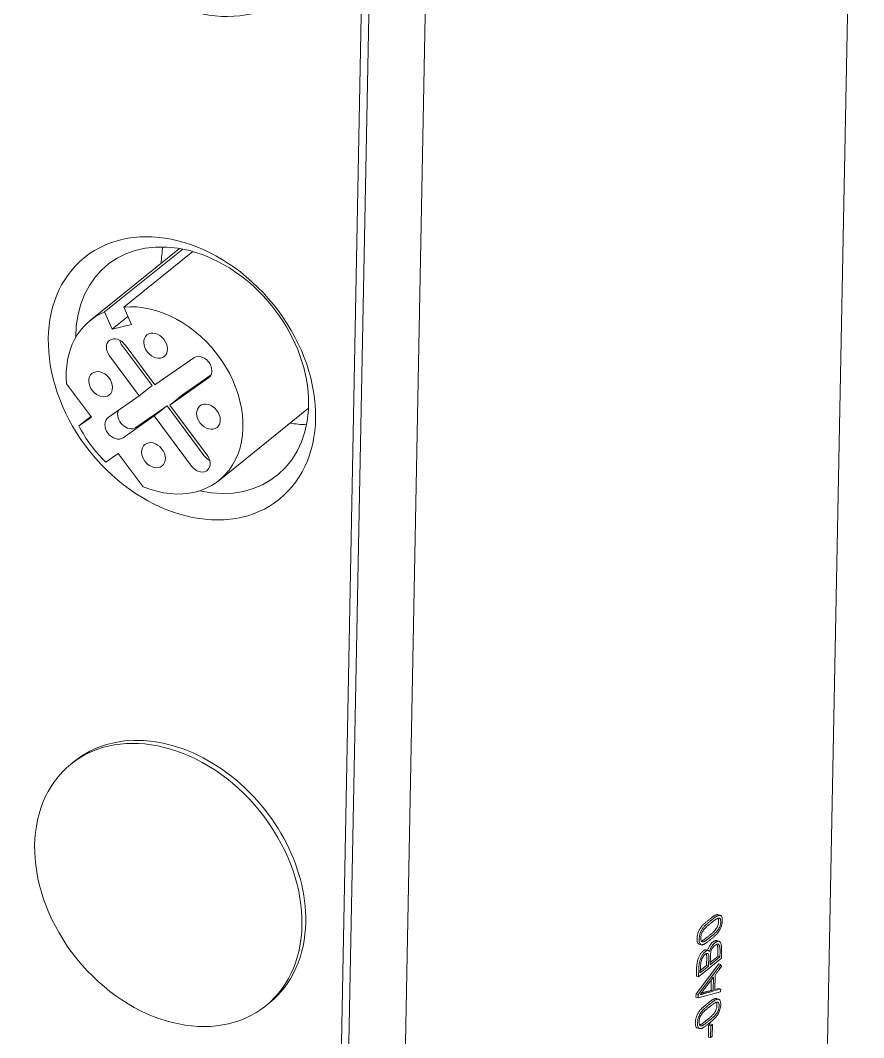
# Model space of a CAD drawing. Header units: inches. Extents: x 67578 to 72421, y -34894 to -31675.
# Drawn here: x 69244.4 to 69296.8, y -33850.8 to -33787.6 of the extents above; entities that cross this region are included whole.
import ezdxf

# ---------------------------------------------------------------- set-up
doc = ezdxf.new("R2010")
doc.units = ezdxf.units.IN
doc.header["$MEASUREMENT"] = 0

# ---------------------------------------------------------------- blocks, each defined once
blk = doc.blocks.new('A$C24EF5112')
at = {"color": 0, "linetype": 'Continuous', "lineweight": 0, "extrusion": (1.17636e-17, 0.017452, 0.999848)}
for p, q in [((-92.04, 20.25), (-85.83, 339.69)), ((-132.43, 284.98), (-136.67, 66.76)), ((-139.82, 259.83), (-142.98, 96.92)), ((-142.17, 96.68), (-139, 259.59)), ((-169.25, 217.33), (-159.61, 225.11)), ((-167.69, 218.26), (-159.27, 225.05)), ((-165.62, 218.77), (-158.17, 224.78)), ((-165.62, 218.77), (-164.8, 216.92)), ((-166.86, 216.41), (-167.69, 218.26)), ((-166.86, 216.41), (-165.18, 217.77)), ((-164.8, 216.92), (-166.86, 216.41)), ((-162.57, 210.32), (-165.8, 214.65)), ((-162.27, 210.39), (-165.49, 214.71)), ((-167.17, 213.54), (-163.95, 209.21)), ((-158.08, 213.32), (-162.27, 210.39)), ((-160.66, 208.22), (-156.47, 211.16)), ((-156.2, 211.49), (-159.29, 209.33)), ((-171.8, 210.51), (-169.12, 206.91)), ((-163.95, 209.21), (-162.57, 210.32)), ((-163.95, 209.21), (-167.3, 206.86)), ((-160.66, 208.22), (-159.29, 209.33)), ((-160.96, 208.15), (-164.32, 205.8)), ((-162.34, 207.05), (-160.96, 208.15)), ((-156.94, 202.74), (-160.96, 208.15)), ((-156.63, 202.81), (-160.66, 208.22)), ((-155.35, 200.1), (-145.71, 207.87)), ((-170.46, 205.97), (-169.18, 206.99)), ((-169.12, 206.91), (-170.46, 205.97)), ((-165.69, 204.7), (-162.34, 207.05)), ((-162.34, 207.05), (-158.31, 201.63)), ((-167.56, 202.07), (-166.22, 203.01)), ((-166.22, 203.01), (-163.54, 199.41)), ((-171.33, 169.49), (-170.92, 169.82)), ((-102.51, 152.71), (-102.55, 152.68)), ((-102.28, 152.64), (-102.32, 152.61)), ((-101.53, 153.25), (-101.3, 153.18)), ((-102.33, 152.33), (-102.29, 152.36)), ((-102.55, 150.95), (-102.59, 150.92)), ((-102.36, 150.56), (-102.32, 150.59)), ((-102.32, 150.88), (-102.35, 150.85)), ((-101.67, 150.46), (-101.43, 150.39)), ((-103.58, 150.09), (-103.35, 150.02)), ((-102.81, 149.45), (-102.58, 149.38)), ((-101.55, 149.35), (-101.57, 148.76)), ((-101.32, 149.28), (-101.33, 148.69)), ((-101.17, 148.55), (-101.15, 149.42)), ((-103.63, 146.56), (-101.17, 148.55)), ((-102.76, 148.75), (-102.78, 147.78)), ((-102.53, 148.68), (-102.55, 147.71)), ((-102.38, 147.85), (-102.36, 148.82)), ((-101.33, 148.69), (-102.38, 147.85)), ((-101.57, 148.76), (-102.37, 148.11)), ((-101.57, 148.76), (-101.33, 148.69)), ((-101.45, 147.96), (-103.91, 144.7)), ((-103.85, 147.51), (-103.87, 146.63)), ((-101.22, 147.89), (-103.68, 144.63)), ((-103.62, 147.44), (-103.63, 146.56)), ((-102.78, 147.78), (-103.45, 147.24)), ((-102.55, 147.71), (-103.45, 146.98)), ((-103.45, 146.98), (-103.44, 147.58)), ((-102.78, 147.78), (-102.55, 147.71)), ((-101.45, 147.96), (-101.22, 147.89)), ((-101.17, 147.66), (-101.22, 147.89)), ((-103.87, 146.63), (-103.63, 146.56)), ((-102.26, 146.22), (-102.28, 145.08)), ((-102.02, 146.53), (-102.05, 145.01)), ((-101.88, 145.06), (-101.84, 146.77)), ((-103.69, 144.28), (-101.28, 144.92)), ((-102.28, 145.08), (-102.05, 145.01)), ((-101.22, 145.23), (-101.88, 145.06)), ((-101.45, 145.3), (-101.87, 145.19)), ((-101.45, 145.3), (-101.22, 145.23)), ((-101.28, 144.92), (-101.22, 145.23)), ((-150.31, 143.43), (-149.9, 143.76)), ((-103.91, 144.7), (-103.92, 144.35)), ((-103.92, 144.35), (-103.69, 144.28)), ((-103.91, 144.7), (-103.68, 144.63)), ((-103.68, 144.63), (-103.69, 144.28)), ((-101.71, 144.2), (-101.47, 144.13)), ((-102.69, 143.66), (-102.73, 143.63)), ((-102.46, 143.59), (-102.5, 143.56)), ((-102.5, 143.28), (-102.46, 143.31)), ((-102.72, 141.9), (-102.76, 141.87)), ((-102.54, 141.52), (-102.5, 141.55)), ((-102.49, 141.83), (-102.53, 141.8)), ((-103.76, 141.04), (-103.53, 140.97)), ((-102.56, 141.32), (-102.58, 140.06)), ((-102.38, 141.47), (-102.56, 141.32)), ((-102.56, 141.32), (-102.32, 141.25)), ((-102.38, 141.47), (-102.15, 141.4)), ((-102.32, 141.25), (-102.35, 139.99)), ((-102.15, 141.4), (-102.32, 141.25)), ((-102.17, 140.13), (-102.15, 141.4)), ((-102.58, 140.06), (-102.35, 139.99)), ((-102.35, 139.99), (-102.17, 140.13))]:
    blk.add_line(p, q, dxfattribs=at)
at = {"color": 0, "linetype": 'Continuous', "lineweight": 0}
for centre, major_axis in [((-158.3, 265.4), (-10.51, 13.03)), ((-159.35, 211.1), (-10.51, 13.03)), ((-162.19, 214.62), (0.93, -1.16)), ((-168.12, 210.47), (0.93, -1.16)), ((-156.49, 206.97), (0.93, -1.16)), ((-162.42, 202.81), (0.93, -1.16)), ((-160.82, 156.46), (10.51, -13.03))]:
    blk.add_ellipse(centre, major_axis=major_axis, ratio=0.75727, dxfattribs=at)
for centre, major_axis, start_param, end_param in [((-158.25, 211.98), (9.15, -11.35), 5.528599, 10.179365), ((-149.06, 219.4), (9.15, -11.35), 3.706161, 3.850177), ((-162.3, 208.72), (6.95, -8.62), 5.336607, 8.96341), ((-162.3, 208.72), (6.95, -8.62), 2.924736, 3.985906), ((-166.33, 214.13), (0.85, -1.05), 1.519664, 4.661256), ((-164.96, 215.23), (0.85, -1.05), 4.181667, 4.661256), ((-157.28, 212.24), (0.85, -1.05), 6.232052, 9.373645), ((-165.12, 206.89), (0.85, -1.05), 3.513512, 6.232052), ((-166.49, 205.78), (0.85, -1.05), 3.09046, 6.232052), ((-162.3, 208.72), (6.95, -8.62), 4.439942, 4.882571), ((-149.06, 219.4), (9.15, -11.35), 5.574601, 5.718617), ((-157.47, 202.22), (0.85, -1.05), 4.661256, 7.802849), ((-156.1, 203.33), (0.85, -1.05), 4.661256, 5.243111), ((-160.41, 156.79), (10.51, -13.03), 0.734265, 3.141593), ((-160.41, 156.79), (10.51, -13.03), 0, 0.734265)]:
    blk.add_ellipse(centre, major_axis=major_axis, ratio=0.75727, start_param=start_param, end_param=end_param, dxfattribs=at)
for points, knots in [([(-102.55, 152.68), (-102.59, 152.65), (-102.67, 152.58), (-102.78, 152.49), (-102.89, 152.4), (-102.99, 152.31), (-103.09, 152.22), (-103.19, 152.13), (-103.28, 152.03), (-103.36, 151.92), (-103.44, 151.82), (-103.51, 151.7), (-103.58, 151.57), (-103.66, 151.41), (-103.74, 151.19), (-103.79, 150.92), (-103.81, 150.66), (-103.8, 150.42), (-103.75, 150.23), (-103.68, 150.14), (-103.62, 150.1), (-103.59, 150.09), (-103.58, 150.09)], [0, 0, 0, 0, 0.0376658, 0.0739812, 0.108948, 0.1424594, 0.1744413, 0.2049445, 0.2340153, 0.2617635, 0.2883481, 0.3140259, 0.3392297, 0.3643886, 0.4077973, 0.4517899, 0.4999182, 0.5480465, 0.592039, 0.6354478, 0.6606067, 0.6710363, 0.6710363, 0.6710363, 0.6710363]), ([(-102.32, 152.61), (-102.36, 152.58), (-102.44, 152.51), (-102.55, 152.42), (-102.66, 152.33), (-102.76, 152.24), (-102.86, 152.15), (-102.95, 152.06), (-103.04, 151.96), (-103.13, 151.85), (-103.21, 151.75), (-103.28, 151.63), (-103.35, 151.5), (-103.43, 151.34), (-103.5, 151.12), (-103.56, 150.85), (-103.58, 150.59), (-103.57, 150.35), (-103.52, 150.16), (-103.45, 150.07), (-103.38, 150.02), (-103.31, 150), (-103.24, 150.01), (-103.16, 150.02), (-103.08, 150.05), (-102.99, 150.1), (-102.9, 150.15), (-102.8, 150.22), (-102.7, 150.3), (-102.59, 150.38), (-102.47, 150.47), (-102.4, 150.53), (-102.36, 150.56)], [0, 0, 0, 0, 0.037666, 0.073981, 0.108948, 0.142459, 0.174441, 0.204944, 0.234015, 0.261764, 0.288348, 0.314026, 0.33923, 0.364389, 0.407797, 0.45179, 0.499918, 0.548047, 0.592039, 0.635448, 0.660607, 0.685811, 0.711488, 0.738091, 0.765882, 0.795004, 0.825543, 0.857538, 0.891052, 0.926019, 0.962334, 1, 1, 1, 1]), ([(-101.53, 152.86), (-101.53, 152.85), (-101.5, 152.81), (-101.48, 152.71), (-101.48, 152.54), (-101.49, 152.36), (-101.52, 152.18), (-101.58, 152.03), (-101.63, 151.9), (-101.69, 151.8), (-101.76, 151.71), (-101.83, 151.62), (-101.9, 151.53), (-101.98, 151.44), (-102.07, 151.36), (-102.15, 151.27), (-102.25, 151.19), (-102.35, 151.11), (-102.45, 151.03), (-102.51, 150.97), (-102.55, 150.95)], [0.4103172, 0.4103172, 0.4103172, 0.4103172, 0.4232505, 0.4590963, 0.4996227, 0.5408452, 0.5770848, 0.6112073, 0.6358688, 0.6612291, 0.6878115, 0.7159391, 0.745696, 0.7772111, 0.8104675, 0.845402, 0.8820591, 0.920185, 0.9594979, 1, 1, 1, 1]), ([(-101.53, 153.25), (-101.54, 153.25), (-101.58, 153.26), (-101.64, 153.26), (-101.71, 153.24), (-101.8, 153.21), (-101.89, 153.17), (-101.98, 153.12), (-102.08, 153.05), (-102.18, 152.97), (-102.29, 152.89), (-102.4, 152.8), (-102.48, 152.74), (-102.51, 152.71)], [0.6716285, 0.6716285, 0.6716285, 0.6716285, 0.6854494, 0.7113471, 0.7381463, 0.7660871, 0.795331, 0.8259247, 0.8578579, 0.8911913, 0.9259832, 0.9622522, 1, 1, 1, 1]), ([(-102.32, 150.59), (-102.28, 150.63), (-102.21, 150.69), (-102.09, 150.78), (-101.99, 150.87), (-101.88, 150.96), (-101.79, 151.05), (-101.69, 151.15), (-101.6, 151.25), (-101.52, 151.35), (-101.44, 151.46), (-101.36, 151.58), (-101.3, 151.7), (-101.22, 151.87), (-101.14, 152.09), (-101.09, 152.35), (-101.07, 152.61), (-101.08, 152.85), (-101.12, 153.03), (-101.2, 153.13), (-101.27, 153.17), (-101.33, 153.19), (-101.4, 153.19), (-101.48, 153.17), (-101.57, 153.14), (-101.65, 153.1), (-101.75, 153.05), (-101.85, 152.98), (-101.95, 152.9), (-102.06, 152.82), (-102.17, 152.73), (-102.24, 152.67), (-102.28, 152.64)], [0, 0, 0, 0, 0.037748, 0.074017, 0.108809, 0.142142, 0.174075, 0.204669, 0.233902, 0.261799, 0.288504, 0.314328, 0.339814, 0.365441, 0.408564, 0.452401, 0.500598, 0.548218, 0.591733, 0.634765, 0.660057, 0.685449, 0.711347, 0.738146, 0.766087, 0.795331, 0.825925, 0.857858, 0.891191, 0.925983, 0.962252, 1, 1, 1, 1]), ([(-102.29, 152.36), (-102.25, 152.39), (-102.18, 152.44), (-102.08, 152.52), (-101.99, 152.6), (-101.89, 152.67), (-101.8, 152.73), (-101.72, 152.78), (-101.64, 152.82), (-101.57, 152.85), (-101.5, 152.87), (-101.44, 152.88), (-101.38, 152.87), (-101.33, 152.84), (-101.28, 152.77), (-101.25, 152.64), (-101.24, 152.47), (-101.26, 152.29), (-101.29, 152.11), (-101.34, 151.96), (-101.4, 151.83), (-101.46, 151.73), (-101.52, 151.64), (-101.59, 151.55), (-101.67, 151.46), (-101.75, 151.37), (-101.83, 151.29), (-101.92, 151.2), (-102.02, 151.12), (-102.11, 151.04), (-102.21, 150.96), (-102.28, 150.9), (-102.32, 150.88)], [0, 0, 0, 0, 0.040502, 0.079815, 0.117941, 0.154598, 0.189533, 0.222789, 0.254315, 0.284119, 0.312348, 0.339066, 0.364533, 0.389239, 0.423251, 0.459096, 0.499623, 0.540845, 0.577085, 0.611207, 0.635869, 0.661229, 0.687811, 0.715939, 0.745696, 0.777211, 0.810467, 0.845402, 0.882059, 0.920185, 0.959498, 1, 1, 1, 1]), ([(-102.35, 150.85), (-102.39, 150.82), (-102.46, 150.76), (-102.56, 150.68), (-102.66, 150.6), (-102.75, 150.53), (-102.84, 150.47), (-102.93, 150.42), (-103.01, 150.37), (-103.08, 150.34), (-103.15, 150.32), (-103.21, 150.32), (-103.26, 150.33), (-103.32, 150.36), (-103.37, 150.43), (-103.4, 150.56), (-103.4, 150.73), (-103.39, 150.92), (-103.35, 151.1), (-103.3, 151.26), (-103.24, 151.38), (-103.18, 151.48), (-103.12, 151.57), (-103.05, 151.66), (-102.98, 151.75), (-102.9, 151.83), (-102.82, 151.92), (-102.73, 152), (-102.63, 152.08), (-102.53, 152.16), (-102.43, 152.25), (-102.36, 152.3), (-102.33, 152.33)], [0, 0, 0, 0, 0.04182, 0.081863, 0.12013, 0.156635, 0.191412, 0.224497, 0.255684, 0.28484, 0.312123, 0.337913, 0.362787, 0.387233, 0.421783, 0.458422, 0.500186, 0.541394, 0.578033, 0.613022, 0.637077, 0.661845, 0.687717, 0.715104, 0.744306, 0.775503, 0.808588, 0.843365, 0.87987, 0.918137, 0.95818, 1, 1, 1, 1]), ([(-102.59, 150.92), (-102.62, 150.89), (-102.69, 150.83), (-102.8, 150.75), (-102.89, 150.67), (-102.99, 150.6), (-103.08, 150.54), (-103.16, 150.49), (-103.24, 150.44), (-103.3, 150.42), (-103.33, 150.41), (-103.34, 150.4)], [0, 0, 0, 0, 0.0418201, 0.0818625, 0.1201296, 0.1566348, 0.1914125, 0.2244971, 0.2556841, 0.28484, 0.2975123, 0.2975123, 0.2975123, 0.2975123]), ([(-101.67, 150.46), (-101.67, 150.46), (-101.7, 150.47), (-101.76, 150.47), (-101.84, 150.45), (-101.93, 150.41), (-102.02, 150.36), (-102.16, 150.25), (-102.34, 150.07), (-102.54, 149.76), (-102.64, 149.52), (-102.67, 149.41)], [0.4184564, 0.4184564, 0.4184564, 0.4184564, 0.4260502, 0.4728208, 0.5197833, 0.5664779, 0.6117964, 0.656022, 0.7867966, 0.8960628, 0.98541, 0.98541, 0.98541, 0.98541]), ([(-101.15, 149.42), (-101.15, 149.51), (-101.15, 149.68), (-101.17, 149.9), (-101.2, 150.07), (-101.25, 150.2), (-101.3, 150.3), (-101.37, 150.36), (-101.44, 150.4), (-101.52, 150.4), (-101.61, 150.38), (-101.7, 150.34), (-101.78, 150.29), (-101.93, 150.18), (-102.11, 150), (-102.32, 149.67), (-102.42, 149.42), (-102.45, 149.29)], [0, 0, 0, 0, 0.082516, 0.154972, 0.218646, 0.27594, 0.328736, 0.378342, 0.42605, 0.472821, 0.519783, 0.566478, 0.611796, 0.656022, 0.786797, 0.896063, 1, 1, 1, 1]), ([(-102.81, 149.45), (-102.83, 149.46), (-102.88, 149.47), (-102.96, 149.45), (-103.06, 149.41), (-103.15, 149.34), (-103.25, 149.25), (-103.34, 149.14), (-103.43, 149.02), (-103.51, 148.89), (-103.58, 148.74), (-103.65, 148.59), (-103.7, 148.42), (-103.75, 148.25), (-103.79, 148.07), (-103.82, 147.88), (-103.84, 147.7), (-103.85, 147.57), (-103.85, 147.51)], [0.1064458, 0.1064458, 0.1064458, 0.1064458, 0.153727, 0.208333, 0.2659719, 0.3278651, 0.3853066, 0.4405309, 0.494632, 0.5477134, 0.5997854, 0.6519251, 0.7048812, 0.759302, 0.8160691, 0.8750122, 0.9360454, 1, 1, 1, 1]), ([(-102.45, 149.29), (-102.47, 149.31), (-102.5, 149.35), (-102.57, 149.39), (-102.64, 149.4), (-102.73, 149.38), (-102.82, 149.34), (-102.92, 149.27), (-103.02, 149.18), (-103.11, 149.07), (-103.2, 148.95), (-103.28, 148.82), (-103.35, 148.67), (-103.41, 148.52), (-103.47, 148.35), (-103.52, 148.18), (-103.56, 148), (-103.59, 147.81), (-103.61, 147.63), (-103.62, 147.5), (-103.62, 147.44)], [0, 0, 0, 0, 0.050526, 0.101343, 0.153727, 0.208333, 0.265972, 0.327865, 0.385307, 0.440531, 0.494632, 0.547713, 0.599785, 0.651925, 0.704881, 0.759302, 0.816069, 0.875012, 0.936045, 1, 1, 1, 1]), ([(-102.36, 148.82), (-102.36, 148.9), (-102.35, 149.05), (-102.31, 149.27), (-102.24, 149.48), (-102.14, 149.66), (-102.02, 149.82), (-101.89, 149.94), (-101.76, 150.02), (-101.66, 150.07), (-101.57, 150.08), (-101.5, 150.06), (-101.44, 150.02), (-101.4, 149.95), (-101.37, 149.86), (-101.34, 149.76), (-101.33, 149.65), (-101.32, 149.52), (-101.32, 149.4), (-101.32, 149.32), (-101.32, 149.28)], [0, 0, 0, 0, 0.079021, 0.145684, 0.205285, 0.266612, 0.337786, 0.423069, 0.491887, 0.551948, 0.604885, 0.65319, 0.698577, 0.74242, 0.785676, 0.828771, 0.872518, 0.916225, 0.958684, 1, 1, 1, 1]), ([(-101.67, 150.07), (-101.65, 150.05), (-101.63, 150.01), (-101.6, 149.93), (-101.58, 149.83), (-101.56, 149.72), (-101.56, 149.59), (-101.55, 149.47), (-101.55, 149.39), (-101.55, 149.35)], [0.7102869, 0.7102869, 0.7102869, 0.7102869, 0.7424199, 0.7856755, 0.8287714, 0.8725181, 0.9162245, 0.9586837, 1, 1, 1, 1]), ([(-103.44, 147.58), (-103.44, 147.63), (-103.44, 147.73), (-103.42, 147.87), (-103.4, 148.02), (-103.37, 148.15), (-103.34, 148.29), (-103.29, 148.42), (-103.25, 148.54), (-103.19, 148.65), (-103.13, 148.75), (-103.07, 148.84), (-103, 148.92), (-102.91, 149), (-102.82, 149.06), (-102.71, 149.09), (-102.63, 149.06), (-102.57, 148.98), (-102.53, 148.85), (-102.53, 148.74), (-102.53, 148.68)], [0, 0, 0, 0, 0.056565, 0.110289, 0.161812, 0.211215, 0.25855, 0.304563, 0.349536, 0.393858, 0.438503, 0.483772, 0.530023, 0.578237, 0.659063, 0.73069, 0.797566, 0.862272, 0.92787, 1, 1, 1, 1]), ([(-102.81, 149.06), (-102.81, 149.05), (-102.79, 149.02), (-102.77, 148.92), (-102.76, 148.81), (-102.76, 148.75)], [0.8553926, 0.8553926, 0.8553926, 0.8553926, 0.8622716, 0.9278699, 1, 1, 1, 1]), ([(-101.84, 146.77), (-101.78, 146.85), (-101.69, 146.96), (-101.58, 147.12), (-101.5, 147.22), (-101.43, 147.31), (-101.36, 147.4), (-101.28, 147.52), (-101.21, 147.61), (-101.17, 147.66)], [0, 0, 0, 0, 0.270291, 0.393823, 0.508428, 0.612916, 0.707289, 0.810975, 1, 1, 1, 1]), ([(-103.46, 144.63), (-103.45, 144.65), (-103.42, 144.7), (-103.35, 144.78), (-103.27, 144.89), (-103.17, 145.02), (-103.05, 145.18), (-102.92, 145.35), (-102.78, 145.53), (-102.64, 145.72), (-102.48, 145.92), (-102.28, 146.2), (-102.12, 146.4), (-102.02, 146.53)], [0, 0, 0, 0, 0.027334, 0.070869, 0.130605, 0.202729, 0.283422, 0.372687, 0.468921, 0.57052, 0.677485, 0.786419, 1, 1, 1, 1]), ([(-102.05, 145.01), (-102.1, 145), (-102.2, 144.97), (-102.35, 144.93), (-102.5, 144.89), (-102.65, 144.85), (-102.8, 144.81), (-102.93, 144.78), (-103.06, 144.74), (-103.17, 144.71), (-103.27, 144.69), (-103.37, 144.66), (-103.43, 144.64), (-103.46, 144.63)], [0, 0, 0, 0, 0.106125, 0.213605, 0.32244, 0.429314, 0.530911, 0.627231, 0.716603, 0.797358, 0.869496, 0.929217, 1, 1, 1, 1]), ([(-102.28, 145.08), (-102.33, 145.07), (-102.43, 145.04), (-102.58, 145), (-102.74, 144.96), (-102.89, 144.92), (-103.03, 144.88), (-103.17, 144.85), (-103.27, 144.82), (-103.32, 144.81), (-103.34, 144.8)], [0, 0, 0, 0, 0.1061247, 0.2136047, 0.3224401, 0.4293143, 0.530911, 0.6272307, 0.7166029, 0.7453409, 0.7453409, 0.7453409, 0.7453409]), ([(-101.71, 143.82), (-101.7, 143.81), (-101.68, 143.76), (-101.66, 143.66), (-101.65, 143.49), (-101.66, 143.31), (-101.7, 143.13), (-101.75, 142.98), (-101.81, 142.86), (-101.87, 142.75), (-101.93, 142.66), (-102, 142.57), (-102.08, 142.48), (-102.16, 142.39), (-102.24, 142.31), (-102.33, 142.23), (-102.42, 142.15), (-102.52, 142.06), (-102.62, 141.98), (-102.69, 141.93), (-102.72, 141.9)], [0.4103172, 0.4103172, 0.4103172, 0.4103172, 0.4232505, 0.4590963, 0.4996227, 0.5408452, 0.5770848, 0.6112073, 0.6358688, 0.6612291, 0.6878115, 0.7159391, 0.745696, 0.7772111, 0.8104675, 0.845402, 0.8820591, 0.920185, 0.9594979, 1, 1, 1, 1]), ([(-101.71, 144.2), (-101.72, 144.21), (-101.75, 144.21), (-101.81, 144.21), (-101.89, 144.2), (-101.97, 144.17), (-102.06, 144.12), (-102.16, 144.07), (-102.25, 144), (-102.36, 143.93), (-102.46, 143.84), (-102.58, 143.75), (-102.65, 143.69), (-102.69, 143.66)], [0.6716285, 0.6716285, 0.6716285, 0.6716285, 0.6854494, 0.7113471, 0.7381463, 0.7660871, 0.795331, 0.8259247, 0.8578579, 0.8911913, 0.9259832, 0.9622522, 1, 1, 1, 1]), ([(-102.5, 141.55), (-102.46, 141.58), (-102.38, 141.64), (-102.27, 141.73), (-102.16, 141.82), (-102.06, 141.91), (-101.96, 142), (-101.87, 142.1), (-101.78, 142.2), (-101.69, 142.3), (-101.61, 142.41), (-101.54, 142.53), (-101.47, 142.65), (-101.4, 142.82), (-101.32, 143.04), (-101.26, 143.31), (-101.24, 143.57), (-101.25, 143.8), (-101.3, 143.99), (-101.37, 144.08), (-101.44, 144.12), (-101.51, 144.14), (-101.58, 144.14), (-101.66, 144.13), (-101.74, 144.1), (-101.83, 144.05), (-101.92, 144), (-102.02, 143.93), (-102.12, 143.86), (-102.23, 143.77), (-102.34, 143.68), (-102.42, 143.62), (-102.46, 143.59)], [0, 0, 0, 0, 0.037748, 0.074017, 0.108809, 0.142142, 0.174075, 0.204669, 0.233902, 0.261799, 0.288504, 0.314328, 0.339814, 0.365441, 0.408564, 0.452401, 0.500598, 0.548218, 0.591733, 0.634765, 0.660057, 0.685449, 0.711347, 0.738146, 0.766087, 0.795331, 0.825925, 0.857858, 0.891191, 0.925983, 0.962252, 1, 1, 1, 1]), ([(-102.46, 143.31), (-102.43, 143.34), (-102.36, 143.4), (-102.26, 143.47), (-102.16, 143.55), (-102.07, 143.62), (-101.98, 143.68), (-101.9, 143.73), (-101.82, 143.78), (-101.74, 143.81), (-101.67, 143.83), (-101.61, 143.83), (-101.56, 143.82), (-101.5, 143.79), (-101.45, 143.72), (-101.42, 143.59), (-101.42, 143.42), (-101.43, 143.24), (-101.47, 143.06), (-101.52, 142.91), (-101.58, 142.79), (-101.63, 142.68), (-101.7, 142.59), (-101.77, 142.5), (-101.84, 142.41), (-101.92, 142.32), (-102.01, 142.24), (-102.1, 142.16), (-102.19, 142.08), (-102.29, 141.99), (-102.39, 141.91), (-102.46, 141.86), (-102.49, 141.83)], [0, 0, 0, 0, 0.040502, 0.079815, 0.117941, 0.154598, 0.189533, 0.222789, 0.254315, 0.284119, 0.312348, 0.339066, 0.364533, 0.389239, 0.423251, 0.459096, 0.499623, 0.540845, 0.577085, 0.611207, 0.635869, 0.661229, 0.687811, 0.715939, 0.745696, 0.777211, 0.810467, 0.845402, 0.882059, 0.920185, 0.959498, 1, 1, 1, 1]), ([(-102.73, 143.63), (-102.77, 143.6), (-102.84, 143.54), (-102.96, 143.44), (-103.06, 143.35), (-103.17, 143.26), (-103.27, 143.17), (-103.36, 143.08), (-103.45, 142.98), (-103.54, 142.88), (-103.61, 142.77), (-103.69, 142.65), (-103.76, 142.53), (-103.83, 142.36), (-103.91, 142.14), (-103.97, 141.87), (-103.99, 141.61), (-103.98, 141.37), (-103.93, 141.19), (-103.86, 141.09), (-103.8, 141.05), (-103.77, 141.04), (-103.76, 141.04)], [0, 0, 0, 0, 0.0376658, 0.0739812, 0.108948, 0.1424594, 0.1744413, 0.2049445, 0.2340153, 0.2617635, 0.2883481, 0.3140259, 0.3392297, 0.3643886, 0.4077973, 0.4517899, 0.4999182, 0.5480465, 0.592039, 0.6354478, 0.6606067, 0.6710363, 0.6710363, 0.6710363, 0.6710363]), ([(-102.5, 143.56), (-102.53, 143.53), (-102.61, 143.47), (-102.72, 143.37), (-102.83, 143.28), (-102.94, 143.19), (-103.03, 143.1), (-103.13, 143.01), (-103.22, 142.91), (-103.3, 142.81), (-103.38, 142.7), (-103.46, 142.58), (-103.52, 142.46), (-103.6, 142.29), (-103.68, 142.07), (-103.73, 141.8), (-103.75, 141.54), (-103.74, 141.3), (-103.7, 141.12), (-103.63, 141.02), (-103.55, 140.97), (-103.49, 140.96), (-103.42, 140.96), (-103.34, 140.98), (-103.26, 141.01), (-103.17, 141.05), (-103.07, 141.11), (-102.97, 141.17), (-102.87, 141.25), (-102.76, 141.33), (-102.65, 141.42), (-102.57, 141.48), (-102.54, 141.52)], [0, 0, 0, 0, 0.037666, 0.073981, 0.108948, 0.142459, 0.174441, 0.204944, 0.234015, 0.261764, 0.288348, 0.314026, 0.33923, 0.364389, 0.407797, 0.45179, 0.499918, 0.548047, 0.592039, 0.635448, 0.660607, 0.685811, 0.711488, 0.738091, 0.765882, 0.795004, 0.825543, 0.857538, 0.891052, 0.926019, 0.962334, 1, 1, 1, 1]), ([(-102.53, 141.8), (-102.57, 141.77), (-102.64, 141.71), (-102.74, 141.63), (-102.84, 141.56), (-102.93, 141.49), (-103.02, 141.42), (-103.1, 141.37), (-103.18, 141.33), (-103.25, 141.29), (-103.32, 141.27), (-103.38, 141.27), (-103.44, 141.28), (-103.49, 141.31), (-103.54, 141.38), (-103.57, 141.51), (-103.58, 141.68), (-103.57, 141.87), (-103.53, 142.05), (-103.48, 142.21), (-103.42, 142.33), (-103.36, 142.43), (-103.3, 142.52), (-103.23, 142.61), (-103.16, 142.7), (-103.08, 142.79), (-102.99, 142.87), (-102.9, 142.95), (-102.81, 143.03), (-102.71, 143.11), (-102.61, 143.2), (-102.54, 143.25), (-102.5, 143.28)], [0, 0, 0, 0, 0.04182, 0.081863, 0.12013, 0.156635, 0.191412, 0.224497, 0.255684, 0.28484, 0.312123, 0.337913, 0.362787, 0.387233, 0.421783, 0.458422, 0.500186, 0.541394, 0.578033, 0.613022, 0.637077, 0.661845, 0.687717, 0.715104, 0.744306, 0.775503, 0.808588, 0.843365, 0.87987, 0.918137, 0.95818, 1, 1, 1, 1]), ([(-102.76, 141.87), (-102.8, 141.84), (-102.87, 141.78), (-102.97, 141.7), (-103.07, 141.63), (-103.16, 141.56), (-103.25, 141.49), (-103.34, 141.44), (-103.41, 141.4), (-103.48, 141.37), (-103.51, 141.36), (-103.52, 141.35)], [0, 0, 0, 0, 0.0418201, 0.0818625, 0.1201296, 0.1566348, 0.1914125, 0.2244971, 0.2556841, 0.28484, 0.2975123, 0.2975123, 0.2975123, 0.2975123])]:
    blk.add_open_spline(points, degree=3, knots=knots, dxfattribs=at)

msp = doc.modelspace()

# ---------------------------------------------------------------- block references
at = {"xscale": 0.5760000000000001, "yscale": 0.5760000000000001, "zscale": 0.5760000000000001}
msp.add_blockref('A$C24EF5112', (69346.197, -33931.397), dxfattribs=at)

doc.saveas('drawing.dxf')
